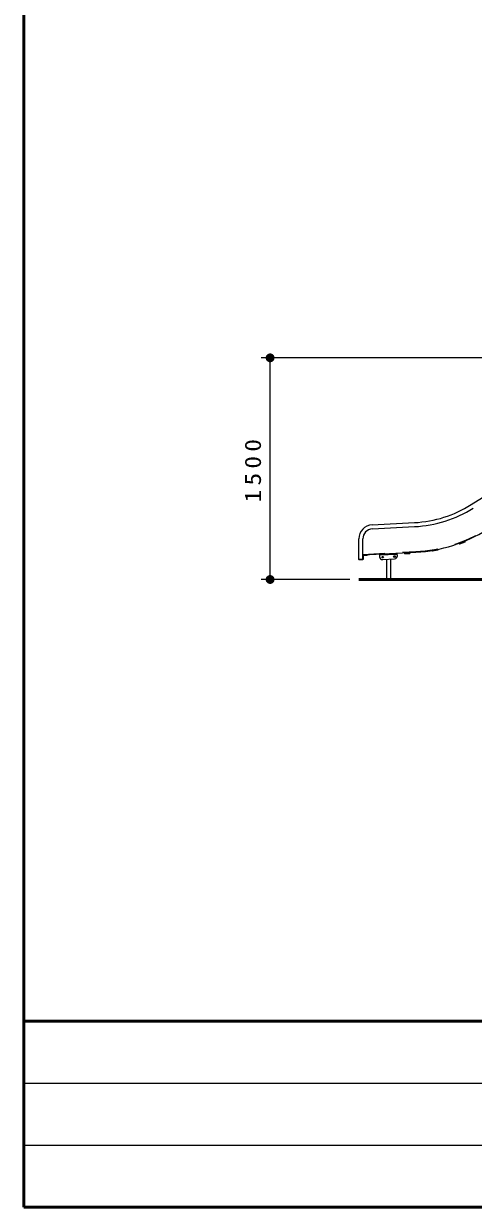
# Model space of a CAD drawing. Units: millimetres on the paper, scale 1:60. Extents: x -385 to 76, y -594 to 267.
# Drawn here: x -385 to -334.3, y -297 to -163.5 of the extents above; entities that cross this region are included whole.
import ezdxf

# ---------------------------------------------------------------- set-up
doc = ezdxf.new("R2010")
doc.units = ezdxf.units.MM
doc.linetypes.add('USER1', pattern=[4.5, 2.5, -2])
doc.layers.add('1_60', color=7, linetype='Continuous', lineweight=25)
doc.layers.add('NAKAMURA図枠', color=7, linetype='Continuous', lineweight=13)
doc.styles.add('ＭＳ ゴシック', font='')
doc.styles.get('ＭＳ ゴシック').set_extended_font_data('MS Gothic')

# ---------------------------------------------------------------- blocks, each defined once
blk = doc.blocks.new('filled_dot')
at = {"color": 0, "linetype": 'Continuous', "lineweight": -2, "const_width": 1.25}
blk.add_lwpolyline([(-0.625, 0, 1), (0.625, 0, 1)], format="xyb", close=True, dxfattribs=at)

msp = doc.modelspace()

# ---------------------------------------------------------------- linework, layer by layer
at = {"layer": '1_60'}
for p, q in [((-334.556, -217.749), (-304.921, -199.124)), ((-345.714, -220.025), (-340.953, -219.776)), ((-345.69, -220.478), (-340.929, -220.229)), ((-347.224, -223.919), (-347.224, -221.617)), ((-346.771, -223.419), (-346.771, -221.617)), ((-338.945, -222.909), (-338.322, -222.794)), ((-338.945, -222.909), (-338.927, -223.007)), ((-338.304, -222.893), (-338.927, -223.007)), ((-338.322, -222.794), (-338.304, -222.893)), ((-335.895, -222.105), (-335.305, -221.875)), ((-335.895, -222.105), (-335.858, -222.198)), ((-335.268, -221.968), (-335.858, -222.198)), ((-335.305, -221.875), (-335.268, -221.968)), ((-346.771, -223.919), (-347.224, -223.919)), ((-347.224, -223.919), (-347.224, -223.957)), ((-346.771, -223.957), (-347.224, -223.957)), ((-346.771, -223.419), (-340.779, -223.105)), ((-346.771, -223.919), (-346.771, -223.957)), ((-344.889, -223.32), (-342.892, -223.215)), ((-344.889, -223.32), (-344.873, -223.62)), ((-344.523, -223.935), (-343.192, -223.865)), ((-344.114, -223.914), (-344.114, -226.189)), ((-343.66, -223.89), (-343.66, -226.189)), ((-342.876, -223.515), (-342.892, -223.215)), ((-341.461, -223.14), (-342.094, -223.174)), ((-342.094, -223.174), (-342.088, -223.273)), ((-342.088, -223.273), (-341.456, -223.24)), ((-341.461, -223.14), (-341.456, -223.24))]:
    msp.add_line(p, q, dxfattribs=at)
at = {"layer": '1_60', "lineweight": 13}
for p, q in [((-302.976, -201.189), (-358.223, -201.189)), ((-357.223, -226.189), (-357.223, -201.189)), ((-348.223, -226.189), (-358.223, -226.189))]:
    msp.add_line(p, q, dxfattribs=at)
at = {"layer": '1_60', "color": 57, "linetype": 'USER1', "lineweight": 13}
msp.add_line((-346.774, -223.355), (-340.782, -223.041), dxfattribs=at)
at = {"layer": '1_60', "color": 253}
msp.add_line((-344.884, -223.42), (-342.887, -223.315), dxfattribs=at)
at = {"layer": '1_60', "lineweight": 50}
msp.add_line((-347.223, -226.189), (-262.323, -226.189), dxfattribs=at)
at = {"layer": '1_60'}
msp.add_lwpolyline([(-346.771, -223.419), (-346.271, -223.419), (-346.271, -223.435), (-346.275, -223.452), (-346.287, -223.464), (-346.304, -223.469), (-346.654, -223.469), (-346.679, -223.474), (-346.701, -223.488), (-346.715, -223.51), (-346.721, -223.535), (-346.721, -223.885), (-346.725, -223.902), (-346.737, -223.914), (-346.754, -223.919), (-346.771, -223.919)], close=True, dxfattribs=at)
for centre in [(-344.537, -223.669), (-343.206, -223.599)]:
    msp.add_circle(centre, 0.0917, dxfattribs=at)
for centre, radius, start, end in [((-341.651, -206.46), 13.334, 273, 302.15), ((-341.651, -206.46), 13.787, 273, 302.15), ((-345.631, -221.617), 1.593, 93, 180), ((-345.631, -221.617), 1.14, 93, 180), ((-341.651, -206.46), 16.667, 273, 302.15), ((-344.541, -223.602), 0.333, 183, 273), ((-343.209, -223.532), 0.333, 273, 3)]:
    msp.add_arc(centre, radius, start, end, dxfattribs=at)
at = {"layer": '1_60', "color": 57, "linetype": 'USER1', "lineweight": 13}
msp.add_arc((-341.651, -206.46), 16.604, 273, 302.15, dxfattribs=at)
at = {"layer": 'NAKAMURA図枠', "lineweight": 50}
for p, q in [((-385, -30), (-385, -297)), ((-385, -276), (0, -276)), ((-385, -297), (0, -297))]:
    msp.add_line(p, q, dxfattribs=at)
at = {"layer": 'NAKAMURA図枠'}
for p, q in [((-385, -283), (-243.5, -283)), ((-385, -290), (-243.5, -290))]:
    msp.add_line(p, q, dxfattribs=at)

# ---------------------------------------------------------------- block references
at = {"layer": '1_60', "lineweight": 13, "xscale": 0.4, "yscale": 0.4}
for p, rotation in [((-357.223, -201.189), 270), ((-357.223, -226.189), 90)]:
    msp.add_blockref('filled_dot', p, dxfattribs=dict(at, rotation=rotation))

# ---------------------------------------------------------------- texts
at = {"layer": '1_60', "insert": (-358.223, -213.689), "char_height": 1.833, "attachment_point": 8, "rotation": 90, "style": 'ＭＳ ゴシック'}
msp.add_mtext('\\T1.33;\\W1.15;1500', dxfattribs=at)

doc.saveas('drawing.dxf')
